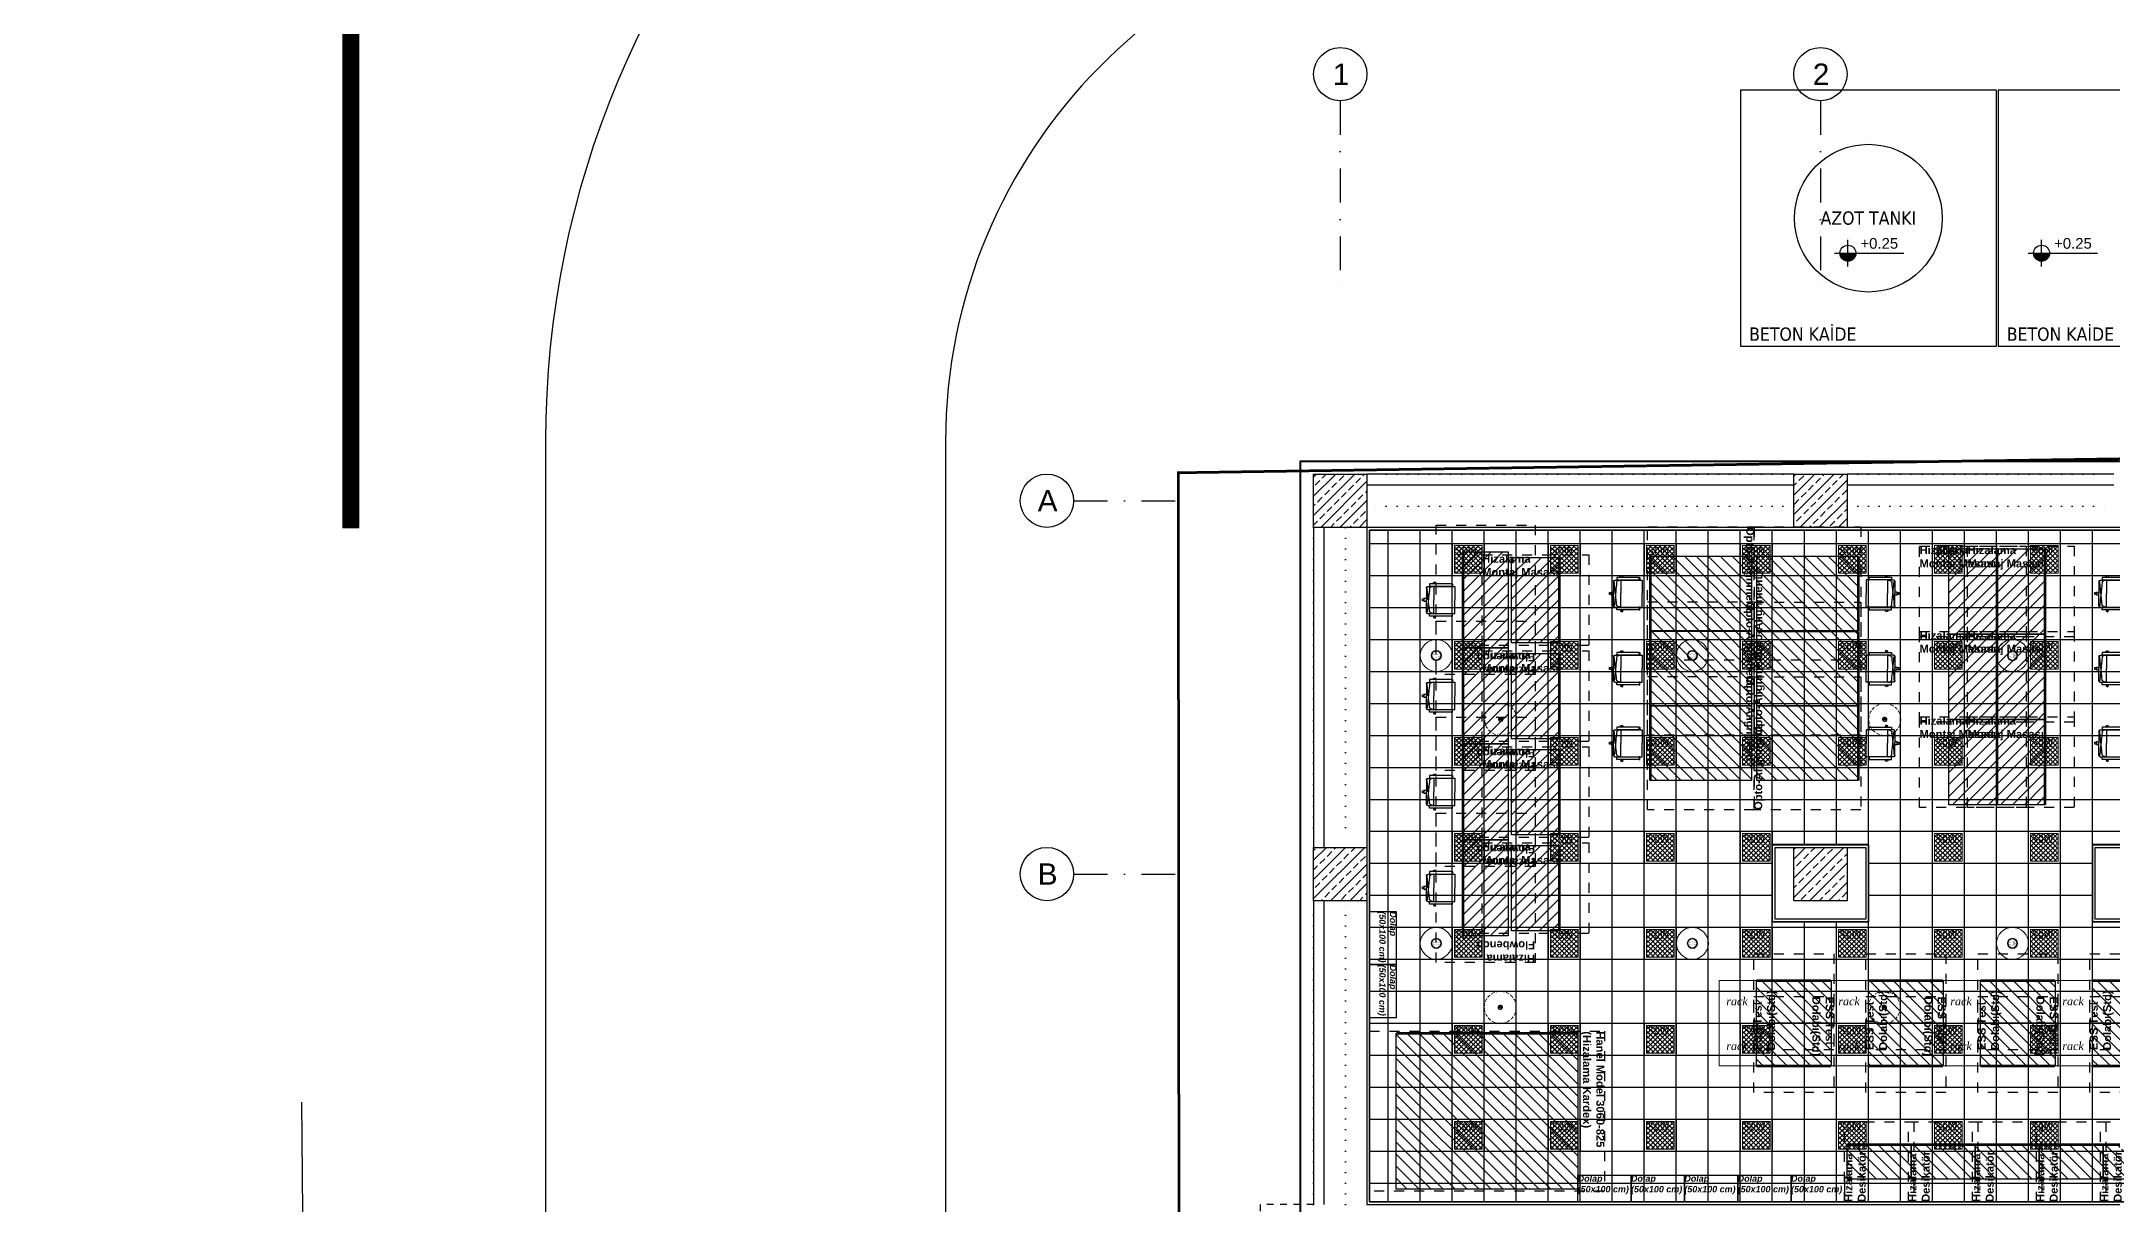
# Model space of a CAD drawing. Header units: centimetres. Extents: x 405564 to 502064, y 46284 to 60634.
# Drawn here: x 473265 to 477148, y 55463 to 57644 of the extents above; entities that cross this region are included whole.
import ezdxf
from ezdxf.enums import TextEntityAlignment as Align
from ezdxf.xclip import XClip

# ---------------------------------------------------------------- set-up
doc = ezdxf.new("R2010")
doc.units = ezdxf.units.CM
doc.header["$XCLIPFRAME"] = 0
for name, pattern in [('3+1_3b$0$DASHED', [0.25, 0.125, -0.125]), ('ACAD_ISO07W100', [3, 0, -3]), ('BORDER', [1.75, 0.5, -0.25, 0.5, -0.25, 0, -0.25]), ('DASHDOT', [25.4, 12.7, -6.35, 0, -6.35]), ('DOT', [0.25, 0, -0.25]), ('HIDDEN', [9.525, 6.35, -3.175])]:
    doc.linetypes.add(name, pattern=pattern)
doc.layers.get('0').update_dxf_attribs({"color": 8, "lineweight": 9})
for name, color, linetype, lineweight in [('---___EB_draft00_parselsiniri', 8, 'BORDER', 9), ('0-KRCN-AYDINLATMA-130426', 8, 'Continuous', 9), ('0-KRCN-MİMARİ-220526', 8, 'Continuous', 9), ('TEFRİŞ', 8, 'Continuous', 9)]:
    doc.layers.add(name, color=color, linetype=linetype, lineweight=lineweight)
for name, color, linetype in [('0-KRCN-ASMATAVAN-130426', 8, 'Continuous'), ('AS_CIZGI_ARSA', 8, 'Continuous'), ('AS_DOS_TERAS_UST', 8, 'ACAD_ISO07W100'), ('AS_DUV_CIMENTO ESASLI PANEL CEPHE KAPLAMASI', 8, 'Continuous'), ('AS_DUV_GAZBETON', 8, 'Continuous'), ('AS_DUV_TEMIZ ODA PANELI', 8, 'Continuous'), ('AS_GOR_YAKIN1', 8, 'Continuous'), ('AS_OLC_AKS', 8, 'Continuous'), ('AS_PYZ_YOL_ARAC', 8, 'Continuous'), ('AS_SMB_KOT', 8, 'Continuous'), ('AS_TA_BETONARME', 5, 'Continuous'), ('AS_TA_TARAMA', 8, 'Continuous'), ('AS_TEFR_CIHAZ', 8, 'Continuous'), ('AS_TEFR_ELK', 8, 'Continuous'), ('AS_TEFR_MOB', 8, 'Continuous'), ('AS_TES', 8, 'Continuous'), ('AS_YAZI_DOSEME', 8, 'Continuous'), ('AS_YAZI_MEKANIK', 8, 'Continuous')]:
    doc.layers.add(name, color=color, linetype=linetype)
doc.styles.add('_yazı-50', font='arial.ttf')
doc.styles.add('Kalin02', font='arialbd.ttf')
doc.styles.add('MtXpl_Tahoma', font='tahoma.ttf')
doc.styles.get("Standard").update_dxf_attribs({"font": 'timesi.ttf'})
doc.styles.add('TAHOMA', font='tahoma.ttf')
pattern_1 = [(225, (17560.68, -7819.299), (17.96051, -17.96051), []), (225, (17542.72, -7819.299), (17.96051, -17.96051), [12.7, -6.35])]

# ---------------------------------------------------------------- blocks, each defined once
blk = doc.blocks.new('50W 60x60 cm  SIVA ALTI LED ARMATÜR')
at = {"layer": '0-KRCN-AYDINLATMA-130426'}
h = blk.add_hatch(dxfattribs=at)
h.set_pattern_fill('ANSI37', color=256, scale=0.2)
h.paths.add_polyline_path([(-2.6, 2.59), (2.6, 2.59), (2.6, -2.61), (-2.6, -2.61)])
for points in [[(-3, 2.99), (3, 2.99), (3, -3.01), (-3, -3.01)], [(-2.6, 2.59), (2.6, 2.59), (2.6, -2.61), (-2.6, -2.61)]]:
    blk.add_lwpolyline(points, close=True, dxfattribs=at)
at = {"layer": '0-KRCN-AYDINLATMA-130426', "insert": (-2.35, 2.34), "char_height": 1.5, "attachment_point": 1, "style": 'TAHOMA'}
blk.add_mtext_dynamic_manual_height_columns('{\\fTahoma|b0|i0|c162|p34;50W}', width=1.5, gutter_width=1.25, heights=[0], dxfattribs=at)
blk = doc.blocks.new('ABB 6131-31-24-500')
at = {"layer": '0-KRCN-AYDINLATMA-130426'}
for p, q in [((-4, -1), (-4, 1)), ((3.2, 1), (-3.2, 1)), ((-3.2, -0.8), (-3.2, 0.8)), ((-1, 4), (1, 4)), ((-1, -0.9), (-1, 1)), ((-0.8, 3.2), (0.8, 3.2)), ((1, -0.9), (1, 1)), ((3.2, 0.8), (3.2, -0.8)), ((4, 1), (4, -1)), ((3.2, -0.9), (-3.2, -0.9)), ((1, -4), (-1, -4)), ((0.8, -3.2), (-0.8, -3.2))]:
    blk.add_line(p, q, dxfattribs=at)
at = {"layer": '0-KRCN-AYDINLATMA-130426', "linetype": 'HIDDEN'}
blk.add_circle((0, 0), 30, dxfattribs=at)
at = {"layer": '0-KRCN-AYDINLATMA-130426'}
for centre, radius in [((-0.5, 0), 0.089), ((0, 0), 0.16), ((0.5, 0), 0.089)]:
    blk.add_circle(centre, radius, dxfattribs=at)
for centre, radius, start, end in [((-1, 1), 3.01, 90, 180), ((-0.8, 0.8), 2.41, 90, 180), ((0.8, 0.8), 2.41, 0, 90), ((1, 1), 3.01, 0, 90), ((-1, -1), 3.01, 180, 270), ((-0.8, -0.8), 2.41, 180, 270), ((0.8, -0.8), 2.41, 270, 0), ((1, -1), 3.01, 270, 0)]:
    blk.add_arc(centre, radius, start, end, dxfattribs=at)
blk = doc.blocks.new('ASMA TAVA TİPİ HOPARLÖR')
at = {"layer": '0-KRCN-AYDINLATMA-130426', "const_width": 0.317}
blk.add_lwpolyline([(0.3, -4.4, 0.598176), (1.3, -3.9), (1.3, 3.9, 0.598176), (0.3, 4.4), (-2.7, 2.4, -0.147433), (-3, 2.3), (-5.1, 2.3, 0.414214), (-5.7, 1.7), (-5.7, -1.7, 0.414214), (-5.1, -2.3), (-3, -2.3, -0.147433), (-2.7, -2.4)], format="xyb", close=True, dxfattribs=at)
for points in [[(2.4, 1.3, -0.601398), (2.4, -1.3)], [(2.8, 2.5, -0.658812), (2.8, -2.5)], [(3.2, 3.7, -0.680488), (3.2, -3.7)]]:
    blk.add_lwpolyline(points, format="xyb", dxfattribs=at)
at = {"layer": '0-KRCN-AYDINLATMA-130426'}
blk.add_circle((0, 0), 30, dxfattribs=at)
at = {"layer": '0-KRCN-AYDINLATMA-130426', "ltscale": 0.1}
for radius in [9.5, 8.23]:
    blk.add_circle((0, 0), radius, dxfattribs=at)
blk = doc.blocks.new('G$C546873DE')
at = {"layer": '0-KRCN-AYDINLATMA-130426', "xscale": 10, "yscale": 10, "zscale": 10}
for p in [(5375.7, 9538.6), (5555.7, 9538.6), (5735.7, 9538.6), (5915.7, 9538.6), (6095.7, 9538.6), (6275.7, 9538.6), (6455.7, 9538.6), (5375.7, 9358.6), (5555.7, 9358.6), (5735.7, 9358.6), (5915.7, 9358.6), (6095.7, 9358.6), (6275.7, 9358.6), (6455.7, 9358.6), (5375.7, 9178.6), (5555.7, 9178.6), (5735.7, 9178.6), (5915.7, 9178.6), (6095.7, 9178.6), (6275.7, 9178.6), (6455.7, 9178.6), (5375.7, 8998.6), (5555.7, 8998.6), (5735.7, 8998.6), (5915.7, 8998.6), (6275.7, 8998.6), (6455.7, 8998.6), (5375.7, 8818.6), (5555.7, 8818.6), (5735.7, 8818.6), (5915.7, 8818.6), (6095.7, 8818.6), (6275.7, 8818.6), (6455.7, 8818.6), (5375.7, 8638.6), (5555.7, 8638.6), (5735.7, 8638.6), (5915.7, 8638.6), (6095.7, 8638.6), (6275.7, 8638.6), (6455.7, 8638.6), (5375.7, 8458.6), (5555.7, 8458.6), (5735.7, 8458.6), (5915.7, 8458.6), (6095.7, 8458.6), (6275.7, 8458.6), (6455.7, 8458.6)]:
    blk.add_blockref('50W 60x60 cm  SIVA ALTI LED ARMATÜR', p, dxfattribs=at)
at = {"layer": '0-KRCN-AYDINLATMA-130426'}
for name, p in [('ASMA TAVA TİPİ HOPARLÖR', (5315.7, 9358.5)), ('ASMA TAVA TİPİ HOPARLÖR', (5795.7, 9358.5)), ('ASMA TAVA TİPİ HOPARLÖR', (6395.7, 9358.1)), ('ABB 6131-31-24-500', (5436.4, 9238.5)), ('ABB 6131-31-24-500', (6156.3, 9238.4)), ('ASMA TAVA TİPİ HOPARLÖR', (5315.7, 8818.5)), ('ASMA TAVA TİPİ HOPARLÖR', (5795.7, 8818.5)), ('ASMA TAVA TİPİ HOPARLÖR', (6395.7, 8818.5)), ('ABB 6131-31-24-500', (5435.6, 8698.5)), ('ABB 6131-31-24-500', (6155.3, 8698.5))]:
    blk.add_blockref(name, p, dxfattribs=at)
blk = doc.blocks.new('HANELModel3060_825(HizalamaKardex)')
at = {"layer": 'AS_TEFR_CIHAZ'}
h = blk.add_hatch(dxfattribs=at)
h.set_pattern_fill('ANSI31', color=1, scale=5)
h.paths.add_polyline_path([(276258, -39949.2), (276550, -39949.2), (276550, -40289.2), (276258, -40289.2)])
at = {"layer": 'AS_TEFR_CIHAZ', "color": 1, "linetype": '3+1_3b$0$DASHED', "ltscale": 150}
blk.add_lwpolyline([(276254, -39899.2), (276554, -39899.2), (276554, -40339.2), (276254, -40339.2), (276254, -39899.2)], dxfattribs=at)
at = {"layer": 'AS_TEFR_CIHAZ', "color": 1, "const_width": 5}
blk.add_lwpolyline([(276258, -40289.2), (276258, -39949.2)], dxfattribs=at)
at = {"layer": 'AS_TEFR_CIHAZ', "color": 1}
blk.add_lwpolyline([(276258, -39949.2), (276550, -39949.2), (276550, -40289.2), (276258, -40289.2), (276258, -39949.2)], dxfattribs=at)
at = {"layer": 'AS_TEFR_CIHAZ', "insert": (276254, -39899.2), "char_height": 15, "attachment_point": 1, "style": 'Kalin02'}
blk.add_mtext_dynamic_manual_height_columns('Hanel Model 3060-825\\P(Hizalama Kardex)', width=696.737, gutter_width=750, heights=[285], dxfattribs=at)
blk = doc.blocks.new('HizalamaDesikatör')
at = {"layer": 'AS_TEFR_CIHAZ'}
h = blk.add_hatch(dxfattribs=at)
h.set_pattern_fill('ANSI31', color=1, scale=5)
h.paths.add_polyline_path([(273881.2, -39830.7), (273946.2, -39830.7), (273946.2, -39950.7), (273881.2, -39950.7)])
at = {"layer": 'AS_TEFR_CIHAZ', "color": 1, "linetype": '3+1_3b$0$DASHED', "ltscale": 150}
blk.add_lwpolyline([(273838.7, -39825.7), (273988.7, -39825.7), (273988.7, -39955.7), (273838.7, -39955.7), (273838.7, -39825.7)], dxfattribs=at)
at = {"layer": 'AS_TEFR_CIHAZ', "color": 1}
blk.add_lwpolyline([(273881.2, -39830.7), (273946.2, -39830.7), (273946.2, -39950.7), (273881.2, -39950.7), (273881.2, -39830.7)], dxfattribs=at)
at = {"layer": 'AS_TEFR_CIHAZ', "color": 1, "const_width": 5}
blk.add_lwpolyline([(273946.2, -39950.7), (273946.2, -39830.7)], dxfattribs=at)
at = {"layer": 'AS_TEFR_CIHAZ', "insert": (273838.7, -39825.7), "char_height": 15, "attachment_point": 1, "style": 'Kalin02'}
blk.add_mtext_dynamic_manual_height_columns('Hizalama \\PDesikatör', width=590.732, gutter_width=750, heights=[137.1], dxfattribs=at)
blk = doc.blocks.new('ESSTestDolabı(Standart)')
at = {"layer": 'AS_TEFR_CIHAZ'}
h = blk.add_hatch(dxfattribs=at)
h.set_pattern_fill('ANSI31', color=1, scale=5)
h.paths.add_polyline_path([(275805.5, -39854.8), (275885.5, -39854.8), (275885.5, -39994.8), (275805.5, -39994.8)])
at = {"layer": 'AS_TEFR_CIHAZ', "color": 1, "linetype": '3+1_3b$0$DASHED', "ltscale": 150}
blk.add_lwpolyline([(275755.5, -39849.8), (275935.5, -39849.8), (275935.5, -39999.8), (275755.5, -39999.8), (275755.5, -39849.8)], dxfattribs=at)
at = {"layer": 'AS_TEFR_CIHAZ', "color": 1}
blk.add_lwpolyline([(275805.5, -39854.8), (275885.5, -39854.8), (275885.5, -39994.8), (275805.5, -39994.8), (275805.5, -39854.8)], dxfattribs=at)
at = {"layer": 'AS_TEFR_CIHAZ', "color": 1, "const_width": 5}
blk.add_lwpolyline([(275885.5, -39994.8), (275885.5, -39854.8)], dxfattribs=at)
at = {"layer": 'AS_TEFR_CIHAZ', "insert": (275755.5, -39849.8), "char_height": 15, "attachment_point": 1, "style": 'Kalin02'}
blk.add_mtext_dynamic_manual_height_columns('ESS Test \\PDolabı(Std)', width=590.732, gutter_width=750, heights=[137.1], dxfattribs=at)
blk = doc.blocks.new('sandalye_')
at = {"layer": 'AS_TEFR_MOB', "linetype": 'ByBlock', "ltscale": 25}
for points in [[(260002.8, -40525.2), (260000.6, -40524.5), (259999.4, -40528.1), (260002.8, -40529.2)], [(260002.7, -40525.2), (260001.5, -40528.8)], [(260002.8, -40525.4), (260001.7, -40528.8)], [(260007.8, -40524.5), (260007.8, -40564.9), (260033.4, -40564.9)], [(260007.8, -40525.2), (260033.4, -40525.2)], [(260009.7, -40511.3), (260033.4, -40511.3)], [(260035.8, -40511.3), (260035.8, -40506.8), (260030.9, -40506.8), (260030.9, -40511.3)], [(260031.5, -40506.8), (260031.5, -40503.8), (260035.3, -40503.8), (260035.3, -40506.8)], [(260057, -40511.3), (260033.4, -40511.3)], [(260058.9, -40524.5), (260058.9, -40564.9), (260033.4, -40564.9)], [(260058.9, -40525.2), (260033.4, -40525.2)], [(260063.9, -40525.2), (260066.1, -40524.5), (260067.3, -40528.1), (260063.9, -40529.2)], [(260063.9, -40525.4), (260065.1, -40528.8)], [(260064.1, -40525.2), (260065.2, -40528.8)], [(260002.8, -40559.4), (260002.8, -40560.4), (260007.8, -40560.4), (260007.8, -40559.4)], [(260063.9, -40559.4), (260063.9, -40560.4), (260059, -40560.4), (260059, -40559.4)]]:
    blk.add_lwpolyline(points, dxfattribs=at)
for points in [[(260007.8, -40559.4), (260002.8, -40559.4), (260002.8, -40517.4), (260007.8, -40517.4)], [(260059, -40559.4), (260063.9, -40559.4), (260063.9, -40517.4), (260059, -40517.4)]]:
    blk.add_lwpolyline(points, close=True, dxfattribs=at)
for points in [[(260033.4, -40514.8, -0.048176), (260031.6, -40514.8, -0.000623), (260029.1, -40514.6, -0.003131), (260022.4, -40513.8, 0.007334), (260011.4, -40512.7, -0.309457), (260010.5, -40511.9, 0.002444), (260010.4, -40511.5, 0.476314), (260010.2, -40511.4, 0.375136), (260009, -40511.6, 0.082453), (260008.7, -40512.2, 0.046929), (260008.2, -40513.8, 0.002381), (260007.9, -40515.3, 0.007794), (260007.8, -40516.4), (260007.8, -40524.5, -0.011445), (260008.4, -40521.5, -0.082784), (260009.2, -40519.5, -0.150147), (260010.3, -40518.5, 0.242317), (260010.4, -40518.4, -0.036292), (260010.5, -40518, -0.114957), (260010.8, -40517.6, -0.16132), (260011.4, -40517.2, -0.020506), (260013.9, -40517, 0.024793), (260022.4, -40516.1, -0.030903), (260033.4, -40515.1, -1.030607)], [(260033.4, -40514.8, 0.048176), (260035.1, -40514.8, 0.000623), (260037.6, -40514.6, 0.003131), (260044.3, -40513.8, -0.007334), (260055.3, -40512.7, 0.309457), (260056.2, -40511.9, -0.002444), (260056.3, -40511.5, -0.476314), (260056.5, -40511.4, -0.375136), (260057.7, -40511.6, -0.082453), (260058, -40512.2, -0.046929), (260058.5, -40513.8, -0.002381), (260058.8, -40515.3, -0.007794), (260058.9, -40516.4), (260058.9, -40524.5, 0.011445), (260058.4, -40521.5, 0.082784), (260057.6, -40519.5, 0.150147), (260056.4, -40518.5, -0.242317), (260056.3, -40518.4, 0.036292), (260056.2, -40518, 0.114957), (260055.9, -40517.6, 0.16132), (260055.3, -40517.2, 0.020506), (260052.8, -40517, -0.024793), (260044.3, -40516.1, 0.030903), (260033.4, -40515.1, 1.030607)]]:
    blk.add_lwpolyline(points, format="xyb", dxfattribs=at)
blk = doc.blocks.new('HizalamaFlowbench')
at = {"layer": 'AS_TEFR_CIHAZ'}
h = blk.add_hatch(dxfattribs=at)
h.set_pattern_fill('ANSI31', color=1, scale=5)
h.set_pattern_definition([(45, (10801.592, 2951.475), (-11.22532015, 11.22532015), [])])
h.paths.add_polyline_path([(277655.7, -39872.9), (277740.7, -39872.9), (277740.7, -40052.9), (277655.7, -40052.9)])
at = {"layer": 'AS_TEFR_CIHAZ', "color": 1, "linetype": '3+1_3b$0$DASHED', "ltscale": 150}
blk.add_lwpolyline([(277605.7, -39822.9), (277790.7, -39822.9), (277790.7, -40102.9), (277605.7, -40102.9), (277605.7, -39822.9)], dxfattribs=at)
at = {"layer": 'AS_TEFR_CIHAZ', "color": 1}
blk.add_lwpolyline([(277655.7, -39872.9), (277740.7, -39872.9), (277740.7, -40052.9), (277655.7, -40052.9), (277655.7, -39872.9)], dxfattribs=at)
at = {"layer": 'AS_TEFR_CIHAZ', "color": 1, "const_width": 5}
blk.add_lwpolyline([(277740.7, -39872.9), (277740.7, -40052.9)], dxfattribs=at)
at = {"layer": 'AS_TEFR_MOB', "color": 1, "rotation": 270}
blk.add_blockref('sandalye_', (318320.6, 220070.5), dxfattribs=at)
at = {"layer": 'AS_TEFR_CIHAZ', "insert": (277605.7, -39822.9), "char_height": 15, "attachment_point": 1, "style": 'Kalin02'}
blk.add_mtext_dynamic_manual_height_columns('Hizalama \\PFlowbench', width=975.745, gutter_width=750, heights=[152.4], dxfattribs=at)
blk = doc.blocks.new('OptoAlignment')
at = {"layer": 'AS_TEFR_CIHAZ'}
h = blk.add_hatch(dxfattribs=at)
h.set_pattern_fill('ANSI31', color=1, scale=5)
h.paths.add_polyline_path([(274965, -39955.1), (275105, -39955.1), (275105, -40145.1), (274965, -40145.1)])
at = {"layer": 'AS_TEFR_CIHAZ', "color": 1, "linetype": '3+1_3b$0$DASHED', "ltscale": 150}
blk.add_lwpolyline([(274910, -39950.1), (275160, -39950.1), (275160, -40150.1), (274910, -40150.1), (274910, -39950.1)], dxfattribs=at)
at = {"layer": 'AS_TEFR_CIHAZ', "color": 1}
blk.add_lwpolyline([(274965, -39955.1), (275105, -39955.1), (275105, -40145.1), (274965, -40145.1), (274965, -39955.1)], dxfattribs=at)
at = {"layer": 'AS_TEFR_CIHAZ', "color": 1, "const_width": 5}
blk.add_lwpolyline([(274965, -40145.1), (275105, -40145.1)], dxfattribs=at)
at = {"layer": 'AS_TEFR_MOB', "color": 1, "rotation": 180}
blk.add_blockref('sandalye_', (535068.4, -80725.1), dxfattribs=at)
at = {"layer": 'AS_TEFR_CIHAZ', "insert": (274910, -39950.1), "char_height": 15, "attachment_point": 1, "style": 'Kalin02'}
blk.add_mtext_dynamic_manual_height_columns('Opto-Alignment', width=590.732, gutter_width=750, heights=[137.1], dxfattribs=at)
blk = doc.blocks.new('HizalamaMontajMasası')
at = {"layer": 'AS_TEFR_CIHAZ'}
h = blk.add_hatch(dxfattribs=at)
h.set_pattern_fill('ANSI31', color=1, scale=5)
h.paths.add_polyline_path([(273335.6, -39538.4), (273425.6, -39538.4), (273425.6, -39698.4), (273335.6, -39698.4)])
at = {"layer": 'AS_TEFR_CIHAZ', "color": 1, "linetype": '3+1_3b$0$DASHED', "ltscale": 150}
blk.add_lwpolyline([(273280.6, -39533.4), (273480.6, -39533.4), (273480.6, -39703.4), (273280.6, -39703.4), (273280.6, -39533.4)], dxfattribs=at)
at = {"layer": 'AS_TEFR_CIHAZ', "color": 1}
blk.add_lwpolyline([(273335.6, -39538.4), (273425.6, -39538.4), (273425.6, -39698.4), (273335.6, -39698.4), (273335.6, -39538.4)], dxfattribs=at)
at = {"layer": 'AS_TEFR_CIHAZ', "color": 1, "const_width": 5}
blk.add_lwpolyline([(273425.6, -39698.4), (273425.6, -39538.4)], dxfattribs=at)
at = {"layer": 'AS_TEFR_CIHAZ', "insert": (273280.6, -39533.4), "char_height": 15, "attachment_point": 1, "style": 'Kalin02'}
blk.add_mtext_dynamic_manual_height_columns('Hizalama \\PMontaj Masası', width=590.732, gutter_width=750, heights=[137.1], dxfattribs=at)
blk = doc.blocks.new('A.5 OPTOMEKANİK HİZALAMA_TEFRİŞF')
at = {"layer": 'AS_TEFR_MOB', "ltscale": 200}
for points in [[(-4445, -820), (-4445, -920), (-4495, -920), (-4495, -820), (-4445, -820)], [(-4445, -920), (-4445, -1020), (-4495, -1020), (-4495, -920), (-4445, -920)], [(-4105, -1315), (-4005, -1315), (-4005, -1365), (-4105, -1365), (-4105, -1315)], [(-4005, -1315), (-3905, -1315), (-3905, -1365), (-4005, -1365), (-4005, -1315)], [(-3905, -1315), (-3805, -1315), (-3805, -1365), (-3905, -1365), (-3905, -1315)], [(-3805, -1315), (-3705, -1315), (-3705, -1365), (-3805, -1365), (-3805, -1315)], [(-3705, -1315), (-3605, -1315), (-3605, -1365), (-3705, -1365), (-3705, -1315)]]:
    blk.add_lwpolyline(points, dxfattribs=at)
at = {"layer": 'TEFRİŞ'}
for points in [[(-3840, -950), (-3840, -1030), (-3770, -1030), (-3770, -950)], [(-3630, -950), (-3630, -1030), (-3560, -1030), (-3560, -950)], [(-3420, -950), (-3420, -1030), (-3350, -1030), (-3350, -950)], [(-3210, -950), (-3210, -1030), (-3140, -1030), (-3140, -950)], [(-3840, -1030), (-3840, -1110), (-3770, -1110), (-3770, -1030)], [(-3630, -1030), (-3630, -1110), (-3560, -1110), (-3560, -1030)], [(-3420, -1030), (-3420, -1110), (-3350, -1110), (-3350, -1030)], [(-3210, -1030), (-3210, -1110), (-3140, -1110), (-3140, -1030)]]:
    blk.add_lwpolyline(points, close=True, dxfattribs=at)
at = {"layer": 'AS_TEFR_CIHAZ', "color": 1}
for name, p, rotation in [('HizalamaFlowbench', (273420.7, -40198.9), 180), ('OptoAlignment', (36176.1, 274810.8), 270), ('OptoAlignment', (-43724.2, -275259.2), 90), ('OptoAlignment', (37086.1, 274810.8), 270), ('OptoAlignment', (36176.1, 274670.2), 270), ('OptoAlignment', (-43724.2, -275399.9), 90), ('OptoAlignment', (37086.1, 274670.2), 270), ('HizalamaFlowbench', (273420.7, -40378.9), 180), ('OptoAlignment', (36176.1, 274530.2), 270), ('OptoAlignment', (-43724.2, -275539.9), 90), ('OptoAlignment', (37086.1, 274530.2), 270), ('HizalamaFlowbench', (273420.7, -40558.9), 180), ('HizalamaFlowbench', (273420.7, -40738.9), 180), ('ESSTestDolabı(Standart)', (-43624.8, -276835.5), 90), ('ESSTestDolabı(Standart)', (-43414.8, -276835.5), 90), ('ESSTestDolabı(Standart)', (-43204.8, -276835.5), 90), ('ESSTestDolabı(Standart)', (-42994.8, -276835.5), 90), ('ESSTestDolabı(Standart)', (36224.8, 274775.5), 270), ('ESSTestDolabı(Standart)', (36434.8, 274775.5), 270), ('ESSTestDolabı(Standart)', (36644.8, 274775.5), 270), ('ESSTestDolabı(Standart)', (36854.8, 274775.5), 270), ('HANELModel3060_825(HizalamaKardex)', (35844.2, 275209), 270), ('HizalamaDesikatör', (-43430.7, -275203.7), 90), ('HizalamaDesikatör', (-43310.7, -275203.7), 90), ('HizalamaDesikatör', (-43190.7, -275203.7), 90), ('HizalamaDesikatör', (-43070.7, -275203.7), 90), ('HizalamaDesikatör', (-42950.7, -275203.7), 90)]:
    blk.add_blockref(name, p, dxfattribs=dict(at, rotation=rotation))
for p in [(-277564.7, 39382.1), (-276744.7, 39398.4), (-276654.7, 39398.4), (-276744.7, 39238.4), (-276654.7, 39238.4), (-277564.7, 39202.1), (-276744.7, 39078.4), (-276654.7, 39078.4), (-277564.7, 39022.1), (-277564.7, 38842.1)]:
    blk.add_blockref('HizalamaMontajMasası', p, dxfattribs=at)
for p in [(-3826.4, -996.1), (-3616.4, -996.1), (-3406.4, -996.1), (-3196.4, -996.1), (-3826.4, -1079.9), (-3616.4, -1079.9), (-3406.4, -1079.9), (-3196.4, -1079.9)]:
    blk.add_text('rack', height=15).set_placement(p)
at = {"layer": 'AS_TEFR_MOB', "ltscale": 200, "char_height": 12, "attachment_point": 1, "rotation": 270, "style": 'Kalin02'}
for insert in [(-4445, -820), (-4445, -920)]:
    blk.add_mtext_dynamic_manual_height_columns('{\\fSwis721 BT|b1|i1|c162|p34;Dolap\\P(50x100 cm)}', width=590.732, gutter_width=750, heights=[137.1], dxfattribs=dict(at, insert=insert))
at = {"layer": 'AS_TEFR_MOB', "ltscale": 200, "char_height": 12, "attachment_point": 1, "style": 'Kalin02'}
for insert in [(-4105, -1315), (-4005, -1315), (-3905, -1315), (-3805, -1315), (-3705, -1315)]:
    blk.add_mtext_dynamic_manual_height_columns('{\\fSwis721 BT|b1|i1|c162|p34;Dolap\\P(50x100 cm)}', width=590.732, gutter_width=750, heights=[137.1], dxfattribs=dict(at, insert=insert))
blk = doc.blocks.new('OPK-temizoda-panel-00')
at = {"layer": 'AS_DUV_TEMIZ ODA PANELI'}
for points in [[(2650, -50), (50, -50), (50, -1320), (1590, -1320)], [(1595, -1315), (55, -1315), (55, -55), (2645, -55)]]:
    blk.add_lwpolyline(points, dxfattribs=at)
for points in [[(810, -645), (990, -645), (990, -790), (810, -790)], [(815, -650), (985, -650), (985, -785), (815, -785)], [(1410, -645), (1590, -645), (1590, -790), (1410, -790)], [(1415, -650), (1585, -650), (1585, -785), (1415, -785)]]:
    blk.add_lwpolyline(points, close=True, dxfattribs=at)
blk = doc.blocks.new('kot01')
at = {"layer": 'AS_SMB_KOT'}
h = blk.add_hatch(color=8, dxfattribs=at)
edge = h.paths.add_edge_path()
edge.add_arc((0, 0), 0.3, 180, 360)
edge.add_line((0.3, 0), (-0.3, 0))
for p, q in [((-0.5, 0), (2.1, 0)), ((0, -0.5), (0, 0.5))]:
    blk.add_line(p, q, dxfattribs=at)
blk.add_circle((0, 0), 0.3, dxfattribs=at)
at = {"layer": 'AS_SMB_KOT', "style": '_yazı-50'}
for tag, p in [('INCE', (0.434, 0.1)), ('KABA', (0.434, -0.5))]:
    blk.add_attdef(tag, p, '', height=0.4, dxfattribs=at)
blk = doc.blocks.new('AZOT TANKI KAIDE PLAN YERLESIM')
at = {"layer": 'AS_GOR_YAKIN1'}
for points in [[(480, 0), (0, 0), (0, -480), (480, -480)], [(733, 0), (483, 0), (483, -480), (733, -480)]]:
    blk.add_lwpolyline(points, close=True, dxfattribs=at)
at = {"layer": 'AS_TES'}
blk.add_circle((240, -240), 138.5, dxfattribs=at)
at = {"layer": 'AS_SMB_KOT'}
ref = blk.add_blockref('kot01', (201.7, -305.8), dxfattribs=dict(at, xscale=50, yscale=50, zscale=50))
ref.add_attrib('INCE', '+0.25', dxfattribs={"layer": '0', "color": 1, "height": 20, "style": '_yazı-50'}).set_placement((225.1, -303.3), align=Align.BOTTOM_LEFT)
ref = blk.add_blockref('kot01', (564.7, -305.8), dxfattribs=dict(at, xscale=50, yscale=50, zscale=50))
ref.add_attrib('INCE', '+0.25', dxfattribs={"layer": '0', "color": 1, "height": 20, "style": '_yazı-50'}).set_placement((588.2, -303.3), align=Align.BOTTOM_LEFT)
at = {"layer": 'AS_YAZI_DOSEME', "style": 'TAHOMA'}
for p in [(117, -454.5), (600, -454.5)]:
    blk.add_text('BETON KAİDE', height=25, dxfattribs=at).set_placement(p, align=Align.MIDDLE)
at = {"layer": 'AS_YAZI_MEKANIK', "insert": (240, -240), "char_height": 25, "width": 192.816, "attachment_point": 5, "style": 'MtXpl_Tahoma'}
blk.add_mtext('AZOT TANKI', dxfattribs=at)
blk = doc.blocks.new('OPK-site-surrounding-R01')
at = {"layer": '---___EB_draft00_parselsiniri', "linetype": 'Continuous', "ltscale": 500, "const_width": 30, "flags": 128}
blk.add_lwpolyline([(-2420, 2136.6), (-1855, 2136.6), (-1855, -50)], dxfattribs=at)
at = {"layer": '---___EB_draft00_parselsiniri', "linetype": 'DASHDOT', "ltscale": 5, "const_width": 5, "flags": 128}
blk.add_lwpolyline([(-303.7, 52.5), (22545.3, 391.1), (23723.4, -711), (24047.6, -4450), (-299.9, -4450)], close=True, dxfattribs=at)
at = {"layer": 'AS_GOR_YAKIN1', "linetype": 'Continuous', "ltscale": 500, "flags": 128}
blk.add_lwpolyline([(26042.6, -9513.8), (25732.4, -5936.7), (25663.8, -5145.7), (25216.2, 15), (22621.4, 2442.5), (-1006.3, 2092.5), (-1840, 2080.1), (-1840, 2151.6), (-2420, 2151.6), (-2420, 2121.6), (-1870, 2121.6), (-1870, -50), (-1840, -50), (-1840, 1981.2), (-1004.8, 1992.5), (22582.6, 2341.9), (25119.9, -31.9), (25564.2, -5154.3), (25632.2, -5939.4), (25944.5, -9540.1)], dxfattribs=at)
at = {"layer": 'AS_PYZ_YOL_ARAC'}
for points in [[(23415.5, -8627.2), (22852.7, -6574.8, -0.414214), (23029.3, -6268.5), (23364.8, -6178.4, 0.33933), (23550, -5937), (23550, 430.1, 0.418558), (21774.1, 2179.9), (234.1, 1860.8, 0.409882), (-1490, 111), (-1490, -2374.6, -0.836517), (-1683.8, -2409.4), (-1881, -1877.4, -0.087065), (-1943.4, -1537.4), (-1946.6, -1127.7)], [(22800, -3450), (22800, 430.1, 0.418558), (21785.2, 1430), (18554.6, 1382.1, 0.087007), (17706.4, 1220.4), (16627.8, 812, -0.090739), (15742.5, 650), (12082.5, 650, -0.076048), (11335, 764.3), (10161.2, 1132.1, 0.079773), (9376.7, 1246.2), (245.2, 1110.9, 0.409882), (-740, 111), (-740, -5306.6, 0.532608), (-326.8, -5584.4), (765.6, -5139.5, -0.096996), (1350.2, -5025), (22550, -5025, 0.414214), (22800, -4775), (22800, -3450)]]:
    blk.add_lwpolyline(points, format="xyb", dxfattribs=at)
blk.add_blockref('AZOT TANKI KAIDE PLAN YERLESIM', (750, 770, 0))
blk = doc.blocks.new('CEPHE KATMANLARI ZEMİN KAT')
at = {"layer": 'AS_DUV_CIMENTO ESASLI PANEL CEPHE KAPLAMASI'}
for points in [[(565, -1825), (-25, -1825), (-25, 25), (8205, 25), (8205, -25), (8212.5, -25)], [(565, -1823.8), (-23.8, -1823.8), (-23.8, 23.7), (8203.8, 23.7), (8203.8, -26.2), (8212.5, -26.2)]]:
    blk.add_lwpolyline(points, dxfattribs=at)
blk = doc.blocks.new('axis baloon')
blk.add_circle((0, 0), 50)
at = {"style": '_yazı-50'}
blk.add_attdef('AXE', text='', height=40, dxfattribs=at).set_placement((0, 0), align=Align.MIDDLE_CENTER)
blk = doc.blocks.new('Aks_P')
at = {"layer": 'AS_OLC_AKS', "linetype": 'DASHDOT', "ltscale": 5}
for points in [[(120, 750), (120, 400)], [(1020, 750), (1020, 400)], [(-380, 0), (-180, 0)], [(-380, -700), (-180, -700)]]:
    blk.add_lwpolyline(points, dxfattribs=at)
at = {"layer": 'AS_OLC_AKS'}
ref = blk.add_blockref('axis baloon', (120, 800), dxfattribs=at)
ref.add_attrib('AXE', '1', dxfattribs={"layer": '0', "height": 40, "style": '_yazı-50'}).set_placement((121.3, 800), align=Align.MIDDLE_CENTER)
ref = blk.add_blockref('axis baloon', (1020, 800), dxfattribs=at)
ref.add_attrib('AXE', '2', dxfattribs={"layer": '0', "height": 40, "style": '_yazı-50'}).set_placement((1021.3, 800), align=Align.MIDDLE_CENTER)
ref = blk.add_blockref('axis baloon', (-430, 0), dxfattribs=at)
ref.add_attrib('AXE', 'A', dxfattribs={"layer": '0', "height": 40, "style": '_yazı-50'}).set_placement((-428.7, 0), align=Align.MIDDLE_CENTER)
ref = blk.add_blockref('axis baloon', (-430, -700), dxfattribs=at)
ref.add_attrib('AXE', 'B', dxfattribs={"layer": '0', "height": 40, "style": '_yazı-50'}).set_placement((-428.7, -700), align=Align.MIDDLE_CENTER)
blk = doc.blocks.new('A$C6A10306C')
at = {"layer": 'AS_TA_TARAMA'}
h = blk.add_hatch(dxfattribs=at)
h.set_pattern_fill('ANSI33', color=256, scale=4, angle=180)
h.set_pattern_definition(pattern_1)
h.paths.add_polyline_path([(5085.68, -3801.45), (5185.68, -3801.45), (5185.68, -3901.45), (5085.68, -3901.45)])
h = blk.add_hatch(dxfattribs=at)
h.set_pattern_fill('ANSI33', color=256, scale=4, angle=180)
h.set_pattern_definition(pattern_1)
h.paths.add_polyline_path([(5985.68, -3801.45), (6085.68, -3801.45), (6085.68, -3901.45), (5985.68, -3901.45)])
h = blk.add_hatch(dxfattribs=at)
h.set_pattern_fill('ANSI33', color=256, scale=4, angle=180)
h.set_pattern_definition(pattern_1)
h.paths.add_polyline_path([(5085.68, -4501.45), (5185.68, -4501.45), (5185.68, -4601.45), (5085.68, -4601.45)])
h = blk.add_hatch(dxfattribs=at)
h.set_pattern_fill('ANSI33', color=256, scale=4, angle=180)
h.set_pattern_definition(pattern_1)
h.paths.add_polyline_path([(5985.68, -4501.45), (6085.68, -4501.45), (6085.68, -4601.45), (5985.68, -4601.45)])
at = {"layer": 'AS_CIZGI_ARSA', "linetype": 'DASHDOT', "ltscale": 5, "flags": 128}
blk.add_lwpolyline([(4831.96, -3798.91), (27681.01, -3460.36), (28859.04, -4562.43), (29183.31, -8301.44), (4835.8, -8301.44)], close=True, dxfattribs=at)
at = {"layer": 'AS_DOS_TERAS_UST', "linetype": 'DOT', "ltscale": 80}
for p, q in [((5985.68, -3801.45), (5185.68, -3801.45)), ((6085.68, -3801.45), (6585.68, -3801.45)), ((5985.68, -3861.45), (5185.68, -3861.45)), ((6085.68, -3861.45), (6585.68, -3861.45)), ((5085.68, -3901.45), (5085.68, -4501.45)), ((5145.68, -3901.45), (5145.68, -4501.45)), ((5085.68, -5171.45), (5085.68, -4601.45)), ((5145.68, -5171.45), (5145.68, -4601.45))]:
    blk.add_line(p, q, dxfattribs=at)
at = {"layer": 'AS_DOS_TERAS_UST', "linetype": '3+1_3b$0$DASHED', "ltscale": 100}
blk.add_lwpolyline([(5085.68, -5171.45), (4985.68, -5171.45), (4985.68, -5601.45), (5085.68, -5601.45)], dxfattribs=at)
at = {"layer": 'AS_DUV_GAZBETON'}
for points in [[(5985.68, -3801.45), (5185.68, -3801.45)], [(6585.68, -3801.45), (6085.68, -3801.45)], [(5185.68, -3821.45), (5985.68, -3821.45)], [(6085.68, -3821.45), (6585.68, -3821.45)], [(5085.68, -3901.45), (5085.68, -4501.45)], [(5105.68, -4501.45), (5105.68, -3901.45)], [(5105.68, -5171.45), (5105.68, -4601.45), (5085.68, -4601.45), (5085.68, -5171.45)]]:
    blk.add_lwpolyline(points, dxfattribs=at)
at = {"layer": 'AS_TA_BETONARME'}
for points in [[(5085.68, -3801.45), (5185.68, -3801.45), (5185.68, -3901.45), (5085.68, -3901.45)], [(5085.68, -3801.45), (5185.68, -3801.45), (5185.68, -3901.45), (5085.68, -3901.45)], [(5985.68, -3801.45), (6085.68, -3801.45), (6085.68, -3901.45), (5985.68, -3901.45)], [(5085.68, -4501.45), (5185.68, -4501.45), (5185.68, -4601.45), (5085.68, -4601.45)], [(5985.68, -4501.45), (6085.68, -4501.45), (6085.68, -4601.45), (5985.68, -4601.45)]]:
    blk.add_lwpolyline(points, close=True, dxfattribs=at)
at = {"layer": 'AS_TEFR_ELK'}
blk.add_lwpolyline([(5085.68, -3801.45), (5185.68, -3801.45), (5185.68, -3901.45), (5085.68, -3901.45)], close=True, dxfattribs=at)
ref = blk.add_blockref('OPK-site-surrounding-R01', (5135.68, -3851.45))
XClip(ref).set_block_clipping_path([(-5135.679684336, -9648.5463532069), (26364.320315664, 3851.4536467931)])
for name, p in [('Aks_P', (5015.68, -3851.45)), ('AZOT TANKI KAIDE PLAN YERLESIM', (5885.68, -3081.45)), ('A.5 OPTOMEKANİK HİZALAMA_TEFRİŞF', (9685.68, -3801.45)), ('OPK-temizoda-panel-00', (5135.68, -3851.45))]:
    blk.add_blockref(name, p)
at = {"layer": 'AS_DUV_CIMENTO ESASLI PANEL CEPHE KAPLAMASI'}
blk.add_blockref('CEPHE KATMANLARI ZEMİN KAT', (5085.68, -3801.45), dxfattribs=at)

msp = doc.modelspace()

# ---------------------------------------------------------------- linework, layer by layer
at = {"layer": '0-KRCN-ASMATAVAN-130426'}
for p, q in [((478344.7, 56727.6), (475754.7, 56727.6)), ((475754.7, 56727.6), (475754.7, 55467.6)), ((475754.7, 56702.6), (478344.7, 56702.6)), ((475789.7, 55467.6), (475789.7, 56727.6)), ((475849.7, 55467.6), (475849.7, 56727.6)), ((475909.7, 55467.6), (475909.7, 56727.6)), ((475969.7, 55467.6), (475969.7, 56727.6)), ((476029.7, 55467.6), (476029.7, 56727.6)), ((476089.7, 55467.6), (476089.7, 56727.6)), ((476149.7, 55467.6), (476149.7, 56727.6)), ((476209.7, 55467.6), (476209.7, 56727.6)), ((476269.7, 55467.6), (476269.7, 56727.6)), ((476329.7, 55467.6), (476329.7, 56727.6)), ((476389.7, 55467.6), (476389.7, 56727.6)), ((476449.7, 55467.6), (476449.7, 56727.6)), ((476509.7, 55467.6), (476509.7, 56727.6)), ((476569.7, 56137.6), (476569.7, 56727.6)), ((476629.7, 56137.6), (476629.7, 56727.6)), ((476689.7, 56137.6), (476689.7, 56727.6)), ((476749.7, 55467.6), (476749.7, 56727.6)), ((476809.7, 55467.6), (476809.7, 56727.6)), ((476869.7, 55467.6), (476869.7, 56727.6)), ((476929.7, 55467.6), (476929.7, 56727.6)), ((476989.7, 55467.6), (476989.7, 56727.6)), ((477049.7, 55467.6), (477049.7, 56727.6)), ((477109.7, 55467.6), (477109.7, 56727.6)), ((475754.7, 56642.6), (478344.7, 56642.6)), ((475754.7, 56582.6), (478344.7, 56582.6)), ((475754.7, 56522.6), (478344.7, 56522.6)), ((475754.7, 56462.6), (478344.7, 56462.6)), ((475754.7, 56402.6), (478344.7, 56402.6)), ((475754.7, 56342.6), (478344.7, 56342.6)), ((475754.7, 56282.6), (478344.7, 56282.6)), ((475754.7, 56222.6), (478344.7, 56222.6)), ((475754.7, 56162.6), (478344.7, 56162.6)), ((476689.7, 56137.6), (476509.7, 56137.6)), ((476509.7, 56137.6), (476509.7, 55992.6)), ((476689.7, 55992.6), (476689.7, 56137.6)), ((477289.7, 56137.6), (477109.7, 56137.6)), ((477109.7, 56137.6), (477109.7, 55992.6)), ((475754.7, 56102.6), (476509.7, 56102.6)), ((476689.7, 56102.6), (477109.7, 56102.6)), ((475754.7, 56042.6), (476509.7, 56042.6)), ((476689.7, 56042.6), (477109.7, 56042.6)), ((476509.7, 55992.6), (476689.7, 55992.6)), ((476569.7, 55467.6), (476569.7, 55992.6)), ((476629.7, 55467.6), (476629.7, 55992.6)), ((476689.7, 55467.6), (476689.7, 55992.6)), ((477109.7, 55992.6), (477289.7, 55992.6)), ((475754.7, 55982.6), (479634.7, 55982.6)), ((475754.7, 55922.6), (479634.7, 55922.6)), ((475754.7, 55862.6), (479634.7, 55862.6)), ((475754.7, 55802.6), (479634.7, 55802.6)), ((475754.7, 55742.6), (479634.7, 55742.6)), ((475754.7, 55682.6), (479634.7, 55682.6)), ((475754.7, 55622.6), (479634.7, 55622.6)), ((475754.7, 55562.6), (479634.7, 55562.6)), ((475754.7, 55502.6), (479634.7, 55502.6)), ((475754.7, 55467.6), (477294.7, 55467.6))]:
    msp.add_line(p, q, dxfattribs=at)

# ---------------------------------------------------------------- block references
at = {"layer": '0-KRCN-AYDINLATMA-130426'}
msp.add_blockref('G$C546873DE', (470564.1, 47134), dxfattribs=at)

# ---------------------------------------------------------------- next in the draw order: block references
at = {"layer": '0-KRCN-MİMARİ-220526'}
msp.add_blockref('A$C6A10306C', (470564.1, 60634), dxfattribs=at)

doc.saveas('drawing.dxf')
